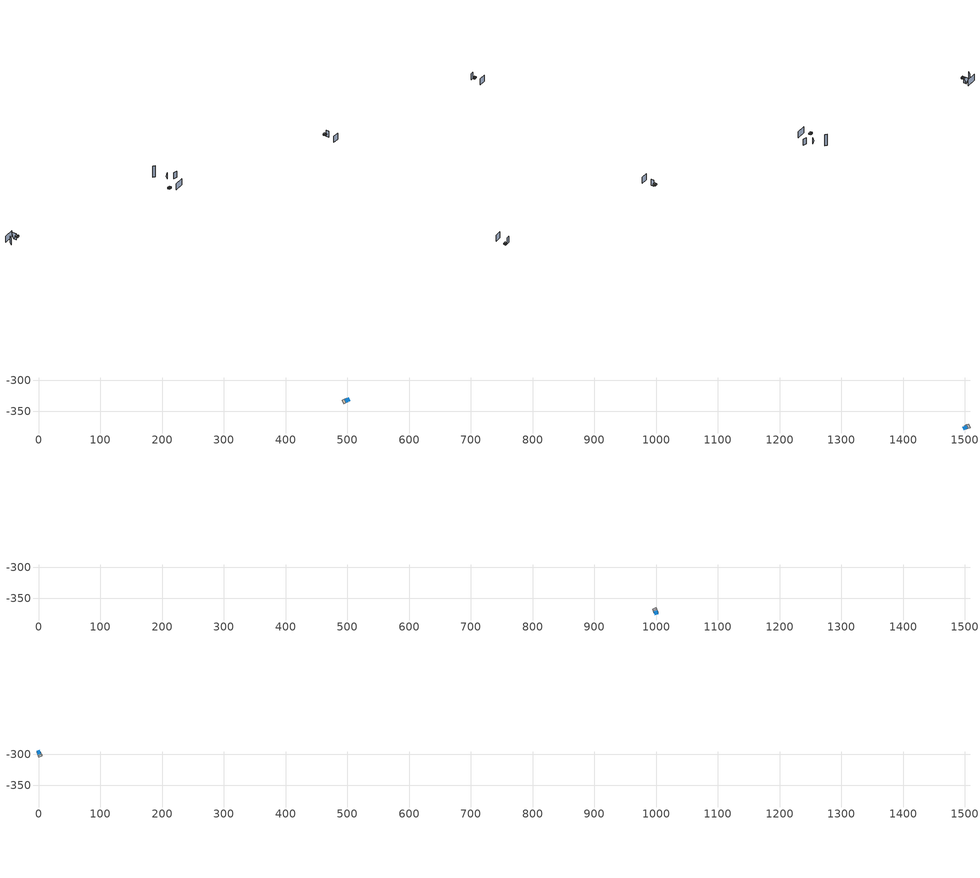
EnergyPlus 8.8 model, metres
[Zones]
1Perim
 floor adiabatic (115mmSandLimeBrick): 501.1,-334.65 496.99,-336.43 494.61,-330.92 498.72,-329.14 z0
 wall outside (U0-5): 501.1,-334.65 498.72,-329.14 z0:4.11
 wall to 1Core (115mmSandLimeBrick): 494.61,-330.92 496.99,-336.43 z0:4.11
 wall adiabatic (115mmSandLimeBrick): 498.72,-329.14 494.61,-330.92 / 496.99,-336.43 501.1,-334.65 z0:4.11
 window (Single): 501.06,-334.56 498.76,-329.23 z0.85:3.4
 ceiling adiabatic (115mmSandLimeBrick): 501.1,-334.65 498.72,-329.14 495.43,-330.56 497.81,-336.07 z4.11
 roof outside (U0-4): 497.81,-336.07 495.43,-330.56 494.61,-330.92 496.99,-336.43 z4.11
1Core
 floor adiabatic (115mmSandLimeBrick): 496.99,-336.43 494.11,-337.67 491.73,-332.16 494.61,-330.92 z0
 wall adiabatic (115mmSandLimeBrick): 494.61,-330.92 491.73,-332.16 494.11,-337.67 496.99,-336.43 z0:4.11
 ceiling adiabatic (115mmSandLimeBrick): 496.99,-336.43 494.61,-330.92 492.3,-331.91 494.68,-337.42 z4.11
 roof outside (U0-4): 494.68,-337.42 492.3,-331.91 491.73,-332.16 494.11,-337.67 z4.11
3Perim
 floor adiabatic (115mmSandLimeBrick): 1498.9,-374.08 1503.01,-372.3 1505.39,-377.81 1501.28,-379.58 z0
 wall outside (U0-5): 1498.9,-374.08 1501.28,-379.58 z0:4.11
 wall to 3Core (115mmSandLimeBrick): 1505.39,-377.81 1503.01,-372.3 z0:4.11
 wall adiabatic (115mmSandLimeBrick): 1501.28,-379.58 1505.39,-377.81 / 1503.01,-372.3 1498.9,-374.08 z0:4.11
 window (Single): 1498.94,-374.17 1501.24,-379.49 z0.85:3.4
 ceiling adiabatic (115mmSandLimeBrick): 1498.9,-374.08 1501.28,-379.58 1504.57,-378.16 1502.19,-372.65 z4.11
 roof outside (U0-4): 1502.19,-372.65 1504.57,-378.16 1505.39,-377.81 1503.01,-372.3 z4.11
3Core
 floor adiabatic (115mmSandLimeBrick): 1503.01,-372.3 1505.89,-371.05 1508.27,-376.56 1505.39,-377.81 z0
 wall adiabatic (115mmSandLimeBrick): 1505.39,-377.81 1508.27,-376.56 1505.89,-371.05 1503.01,-372.3 z0:4.11
 ceiling adiabatic (115mmSandLimeBrick): 1503.01,-372.3 1505.39,-377.81 1507.7,-376.81 1505.32,-371.3 z4.11
 roof outside (U0-4): 1505.32,-371.3 1507.7,-376.81 1508.27,-376.56 1505.89,-371.05 z4.11
2Perim
 floor adiabatic (115mmSandLimeBrick): 997.21,-374.68 995.43,-370.57 1000.94,-368.19 1002.71,-372.3 z4.11
 wall outside (U0-5): 997.21,-374.68 1002.71,-372.3 z4.11:8.23
 wall to 2Core (115mmSandLimeBrick): 1000.94,-368.19 995.43,-370.57 z4.11:8.23
 wall adiabatic (115mmSandLimeBrick): 1002.71,-372.3 1000.94,-368.19 / 995.43,-370.57 997.21,-374.68 z4.11:8.23
 window (Single): 997.3,-374.64 1002.62,-372.34 z4.96:7.52
 ceiling adiabatic (115mmSandLimeBrick): 997.21,-374.68 1002.71,-372.3 1001.29,-369.02 995.79,-371.4 z8.23
 roof outside (U0-4): 995.79,-371.4 1001.29,-369.02 1000.94,-368.19 995.43,-370.57 z8.23
2Core
 floor adiabatic (115mmSandLimeBrick): 995.43,-370.57 994.19,-367.69 999.69,-365.31 1000.94,-368.19 z4.11
 wall adiabatic (115mmSandLimeBrick): 1000.94,-368.19 999.69,-365.31 994.19,-367.69 995.43,-370.57 z4.11:8.23
 ceiling adiabatic (115mmSandLimeBrick): 995.43,-370.57 1000.94,-368.19 999.94,-365.89 994.43,-368.27 z8.23
 roof outside (U0-4): 994.43,-368.27 999.94,-365.89 999.69,-365.31 994.19,-367.69 z8.23
0Perim
 floor adiabatic (115mmSandLimeBrick): 2.79,-295.46 4.57,-299.57 -0.94,-301.95 -2.71,-297.84 z12.34
 wall outside (U0-5): 2.79,-295.46 -2.71,-297.84 z12.34:16.46
 wall to 0Core (115mmSandLimeBrick): -0.94,-301.95 4.57,-299.57 z12.34:16.46
 wall adiabatic (115mmSandLimeBrick): -2.71,-297.84 -0.94,-301.95 / 4.57,-299.57 2.79,-295.46 z12.34:16.46
 window (Single): 2.7,-295.5 -2.62,-297.8 z13.19:15.75
 ceiling adiabatic (115mmSandLimeBrick): 2.79,-295.46 -2.71,-297.84 -1.29,-301.12 4.21,-298.74 z16.46
 roof outside (U0-4): 4.21,-298.74 -1.29,-301.12 -0.94,-301.95 4.57,-299.57 z16.46
0Core
 floor adiabatic (115mmSandLimeBrick): 4.57,-299.57 5.81,-302.45 0.31,-304.83 -0.94,-301.95 z12.34
 wall adiabatic (115mmSandLimeBrick): -0.94,-301.95 0.31,-304.83 5.81,-302.45 4.57,-299.57 z12.34:16.46
 ceiling adiabatic (115mmSandLimeBrick): 4.57,-299.57 -0.94,-301.95 0.06,-304.25 5.57,-301.87 z16.46
 roof outside (U0-4): 5.57,-301.87 0.06,-304.25 0.31,-304.83 5.81,-302.45 z16.46
shading: -28.81,-290.15 -0.28,-277.67 / -22.93,-307.83 -19.24,-298.38 / 535.07,-337.86 507.61,-349.72 / 1019.93,-401.77 1002.11,-409.23 / 1001.38,-372.88 1004.8,-380.78 / 1490.79,-376.16 1498.38,-372.88 / 1516.93,-401.77 1499.11,-409.23 z0:20.57; 532.94,-300.35 543.28,-299.74 z0:20.25; 488.33,-262.2 495.51,-264.31 z0:37.86; 1.46,-296.04,20.57 -1.36,-289.51,0 1.46,-296.04,0; 1.46,-296.04,20.57 -4.18,-282.98,20.57 -1.36,-289.51,0; 517.35,-290.78,0 517.35,-290.78,20.25 514.85,-290.42,9.46
[Site:GroundTemperature:BuildingSurface]
14, 14, 14, 14, 14, 14, 14, 14, 14, 14, 14, 14
[Site:GroundReflectance]
0.2, 0.2, 0.2, 0.2, 0.2, 0.2, 0.2, 0.2, 0.2, 0.2, 0.2, 0.2
[Site:GroundReflectance:SnowModifier]
1, 1
[Building]
Building: North Axis {deg}=0; Terrain=Suburbs; Loads Convergence Tolerance Value=.04; Temperature Convergence Tolerance Value {deltaC}=.4; Solar Distribution=MinimalShadowing; Maximum Number of Warmup Days=25
[Construction]
115mmSandLimeBrick: Plaster_0.005_115mmSandLimeBrick, Sand-Lime Brick_0.08_115mmSandLimeBrick, Plaster_0.08_115mmSandLimeBrick
U0-5: XPS Board_0.01_U0-5, General Concrete_0.2_U0-5
U0-4: XPS Board_0.06_U0-4, General Concrete_0.2_U0-4
Single: Generic Clear Glass 6mm_0.006_Single
[Material] Roughness=Rough; Thermal Absorptance=0.9
Name | Thickness {m} | Conductivity {W/m-K} | Density {kg/m3} | Specific Heat {J/kg-K} | Solar Absorptance | Visible Absorptance
Plaster_0.005_115mmSandLimeBrick | 0.005 | 1 | 2000 | 1130 | 0.6 | 0.6
Sand-Lime Brick_0.08_115mmSandLimeBrick | 0.08 | 0.56 | 1200 | 1000 | 0.6 | 0.6
Plaster_0.08_115mmSandLimeBrick | 0.08 | 1 | 2000 | 1130 | 0.6 | 0.6
XPS Board_0.01_U0-5 | 0.01 | 0.034 | 35 | 1400 | 0.6 | 0.6
General Concrete_0.2_U0-5; General Concrete_0.2_U0-4 | 0.2 | 2 | 2400 | 950 | 0.7 | 0.7
XPS Board_0.06_U0-4 | 0.06 | 0.034 | 35 | 1400 | 0.6 | 0.6
[WindowMaterial:Glazing]
Generic Clear Glass 6mm_0.006_Single: Optical Data Type=SpectralAverage; Window Glass Spectral Data Set=SpectralAverage; Thickness {m}=0.006; Solar Transmittance at Normal Incidence=0.68; Front Side Solar Reflectance at Normal Incidence=0.09; Back Side Solar Reflectance at Normal Incidence=0.1; Visible Transmittance at Normal Incidence=0.81; Front Side Visible Reflectance at Normal Incidence=0.11; Back Side Visible Reflectance at Normal Incidence=0.12; Infrared Transmittance at Normal Incidence=0; Front Side Infrared Hemispherical Emissivity=0.2; Back Side Infrared Hemispherical Emissivity=0.2; Conductivity {W/m-K}=0.9; Dirt Correction Factor for Solar and Visible Transmittance=1
[EnergyManagementSystem:Sensor]
Name | Output:Variable or Output:Meter Index Key | Output:Variable or Output:Meter
OutdoorTemp | Environment | Site Outdoor Air Drybulb Temperature
OutdoorRelHumid | Environment | Site Outdoor Air Relative Humidity
USRNATVENT_0Perim; USRNATVENT_1Perim; USRNATVENT_2Perim; USRNATVENT_3Perim | AllOff | Schedule Value
[Zone] Type=1; Multiplier=1; Zone Inside Convection Algorithm=TARP; Zone Outside Convection Algorithm=DOE-2
Name | Volume {m3} | Floor Area {m2}
0Perim; 1Perim; 2Perim; 3Perim | 110.516 | 26.8631
0Core; 1Core; 2Core; 3Core | 77.5027 | 18.8386
[People] Number of People Schedule=AllOn; Number of People Calculation Method=People/Area; People per Zone Floor Area {person/m2}=0.5; Fraction Radiant=0.3; Sensible Heat Fraction=AUTOCALCULATE; Carbon Dioxide Generation Rate {m3/s-W}=3.82e-08; Enable ASHRAE 55 Comfort Warnings=No; Mean Radiant Temperature Calculation Type=ZoneAveraged; Clothing Insulation Calculation Method=DynamicClothingModelASHRAE55; Thermal Comfort Model 1 Type=AdaptiveASH55
Name | Zone or ZoneList | Activity Level Schedule | Work Efficiency Schedule | Air Velocity Schedule
People 0Perim | 0Perim | 0PerimPeopleActivity | 0PerimWorkEfficiency | 0PerimAirVelocity
People 0Core | 0Core | 0CorePeopleActivity | 0CoreWorkEfficiency | 0CoreAirVelocity
People 1Perim | 1Perim | 1PerimPeopleActivity | 1PerimWorkEfficiency | 1PerimAirVelocity
People 1Core | 1Core | 1CorePeopleActivity | 1CoreWorkEfficiency | 1CoreAirVelocity
People 2Perim | 2Perim | 2PerimPeopleActivity | 2PerimWorkEfficiency | 2PerimAirVelocity
People 2Core | 2Core | 2CorePeopleActivity | 2CoreWorkEfficiency | 2CoreAirVelocity
People 3Perim | 3Perim | 3PerimPeopleActivity | 3PerimWorkEfficiency | 3PerimAirVelocity
People 3Core | 3Core | 3CorePeopleActivity | 3CoreWorkEfficiency | 3CoreAirVelocity
[ElectricEquipment] Schedule=AllOn; Design Level Calculation Method=Watts/Area; Watts per Zone Floor Area {W/m2}=35; Fraction Latent=0; Fraction Radiant=.2; Fraction Lost=0
Name | Zone or ZoneList
0Perim Equipment 1 | 0Perim
0Core Equipment 1 | 0Core
1Perim Equipment 1 | 1Perim
1Core Equipment 1 | 1Core
2Perim Equipment 1 | 2Perim
2Core Equipment 1 | 2Core
3Perim Equipment 1 | 3Perim
3Core Equipment 1 | 3Core
[Lights] Schedule=AllOn; Design Level Calculation Method=Watts/Area; Watts per Zone Floor Area {W/m2}=15; Return Air Fraction=0; Fraction Radiant=.42; Fraction Visible=.18; Fraction Replaceable=1
Name | Zone or ZoneList
0Perim General lighting | 0Perim
0Core General lighting | 0Core
1Perim General lighting | 1Perim
1Core General lighting | 1Core
2Perim General lighting | 2Perim
2Core General lighting | 2Core
3Perim General lighting | 3Perim
3Core General lighting | 3Core
[ZoneControl:Thermostat]
Name | Zone or ZoneList | Control Type Schedule | Control 1
0Perim Thermostat | 0Perim | 0PerimZoneControlTypeSched | Dual Setpoint - Zone 0Perim
0Core Thermostat | 0Core | 0CoreZoneControlTypeSched | Dual Setpoint - Zone 0Core
1Perim Thermostat | 1Perim | 1PerimZoneControlTypeSched | Dual Setpoint - Zone 1Perim
1Core Thermostat | 1Core | 1CoreZoneControlTypeSched | Dual Setpoint - Zone 1Core
2Perim Thermostat | 2Perim | 2PerimZoneControlTypeSched | Dual Setpoint - Zone 2Perim
2Core Thermostat | 2Core | 2CoreZoneControlTypeSched | Dual Setpoint - Zone 2Core
3Perim Thermostat | 3Perim | 3PerimZoneControlTypeSched | Dual Setpoint - Zone 3Perim
3Core Thermostat | 3Core | 3CoreZoneControlTypeSched | Dual Setpoint - Zone 3Core
[ThermostatSetpoint:DualSetpoint]
Name | Heating Setpoint Temperature Schedule | Cooling Setpoint Temperature Schedule
Dual Setpoint - Zone 0Perim | 0PerimHeating_SP_Sch | 0PerimCooling_SP_Sch
Dual Setpoint - Zone 0Core | 0CoreHeating_SP_Sch | 0CoreCooling_SP_Sch
Dual Setpoint - Zone 1Perim | 1PerimHeating_SP_Sch | 1PerimCooling_SP_Sch
Dual Setpoint - Zone 1Core | 1CoreHeating_SP_Sch | 1CoreCooling_SP_Sch
Dual Setpoint - Zone 2Perim | 2PerimHeating_SP_Sch | 2PerimCooling_SP_Sch
Dual Setpoint - Zone 2Core | 2CoreHeating_SP_Sch | 2CoreCooling_SP_Sch
Dual Setpoint - Zone 3Perim | 3PerimHeating_SP_Sch | 3PerimCooling_SP_Sch
Dual Setpoint - Zone 3Core | 3CoreHeating_SP_Sch | 3CoreCooling_SP_Sch
[Zone equipment]
0Perim: 0Perim Ideal Loads Air
0Core: 0Core Ideal Loads Air
1Perim: 1Perim Ideal Loads Air
1Core: 1Core Ideal Loads Air
2Perim: 2Perim Ideal Loads Air
2Core: 2Core Ideal Loads Air
3Perim: 3Perim Ideal Loads Air
3Core: 3Core Ideal Loads Air
[ZoneHVAC:IdealLoadsAirSystem] Maximum Heating Supply Air Temperature {C}=30; Minimum Cooling Supply Air Temperature {C}=18; Maximum Heating Supply Air Humidity Ratio {kgWater/kgDryAir}=0.01; Minimum Cooling Supply Air Humidity Ratio {kgWater/kgDryAir}=0.008; Heating Limit=NoLimit; Maximum Heating Air Flow Rate {m3/s}=100; Cooling Limit=NoLimit; Maximum Cooling Air Flow Rate {m3/s}=100; Heating Availability Schedule=AllOn; Cooling Availability Schedule=AllOn; Dehumidification Control Type=None; Humidification Control Type=None; Demand Controlled Ventilation Type=OccupancySchedule; Outdoor Air Economizer Type=NoEconomizer; Heat Recovery Type=None; Sensible Heat Recovery Effectiveness=0.7; Latent Heat Recovery Effectiveness=0.65
Name | Design Specification Outdoor Air Object
0Perim Ideal Loads Air | 0PerimMinFreshAir
0Core Ideal Loads Air | 0CoreMinFreshAir
1Perim Ideal Loads Air | 1PerimMinFreshAir
1Core Ideal Loads Air | 1CoreMinFreshAir
2Perim Ideal Loads Air | 2PerimMinFreshAir
2Core Ideal Loads Air | 2CoreMinFreshAir
3Perim Ideal Loads Air | 3PerimMinFreshAir
3Core Ideal Loads Air | 3CoreMinFreshAir
[DesignSpecification:OutdoorAir] Outdoor Air Method=Sum; Outdoor Air Flow per Person {m3/s-person}=0.002; Outdoor Air Flow per Zone Floor Area {m3/s-m2}=0.002; Outdoor Air Schedule=AllOn
0PerimMinFreshAir; 0CoreMinFreshAir; 1PerimMinFreshAir; 1CoreMinFreshAir; 2PerimMinFreshAir; 2CoreMinFreshAir; 3PerimMinFreshAir; 3CoreMinFreshAir
[ZoneVentilation:DesignFlowRate] Schedule=AllOn; Design Flow Rate Calculation Method=AirChanges/Hour; Air Changes per Hour {1/hr}=0; Ventilation Type=NATURAL; Fan Pressure Rise {Pa}=0; Fan Total Efficiency=1; Constant Term Coefficient=1; Temperature Term Coefficient=0; Velocity Term Coefficient=0; Velocity Squared Term Coefficient=0; Minimum Indoor Temperature {C}=18; Delta Temperature {deltaC}=1; Maximum Wind Speed {m/s}=40
Name | Zone or ZoneList
0Perim ScheduledVent | 0Perim
1Perim ScheduledVent | 1Perim
2Perim ScheduledVent | 2Perim
3Perim ScheduledVent | 3Perim
[EnergyManagementSystem:Actuator] Actuated Component Type=Schedule:Constant; Actuated Component Control Type=Schedule Value
Name | Actuated Component Unique
NATVENT_AVAIL_SCHED_ACTUATOR_0Perim | NATVENT_AVAIL_SCHED_0Perim
NATVENT_AVAIL_SCHED_ACTUATOR_1Perim | NATVENT_AVAIL_SCHED_1Perim
NATVENT_AVAIL_SCHED_ACTUATOR_2Perim | NATVENT_AVAIL_SCHED_2Perim
NATVENT_AVAIL_SCHED_ACTUATOR_3Perim | NATVENT_AVAIL_SCHED_3Perim
[EnergyManagementSystem:ProgramCallingManager]
My 0Perim_Setpoint_Schedule_Calculator_Example: BeginTimestepBeforePredictor; 0Perim_ErlEnforceBinary
My 1Perim_Setpoint_Schedule_Calculator_Example: BeginTimestepBeforePredictor; 1Perim_ErlEnforceBinary
My 2Perim_Setpoint_Schedule_Calculator_Example: BeginTimestepBeforePredictor; 2Perim_ErlEnforceBinary
My 3Perim_Setpoint_Schedule_Calculator_Example: BeginTimestepBeforePredictor; 3Perim_ErlEnforceBinary
[EnergyManagementSystem:Program]
0Perim_ErlEnforceBinary: IF (USRNATVENT_0Perim > 0); Set NATVENT_AVAIL_SCHED_ACTUATOR_0Perim = 1; ELSE; Set NATVENT_AVAIL_SCHED_ACTUATOR_0Perim = 0; ENDIF
1Perim_ErlEnforceBinary: IF (USRNATVENT_1Perim > 0); Set NATVENT_AVAIL_SCHED_ACTUATOR_1Perim = 1; ELSE; Set NATVENT_AVAIL_SCHED_ACTUATOR_1Perim = 0; ENDIF
2Perim_ErlEnforceBinary: IF (USRNATVENT_2Perim > 0); Set NATVENT_AVAIL_SCHED_ACTUATOR_2Perim = 1; ELSE; Set NATVENT_AVAIL_SCHED_ACTUATOR_2Perim = 0; ENDIF
3Perim_ErlEnforceBinary: IF (USRNATVENT_3Perim > 0); Set NATVENT_AVAIL_SCHED_ACTUATOR_3Perim = 1; ELSE; Set NATVENT_AVAIL_SCHED_ACTUATOR_3Perim = 0; ENDIF
[ZoneVentilation:WindandStackOpenArea] Opening Area {m2}=11.8484; Opening Effectiveness=0; Effective Angle {deg}=0; Height Difference {m}=0.638386; Discharge Coefficient for Opening=0.6; Minimum Indoor Temperature {C}=24; Maximum Indoor Temperature {C}=100; Delta Temperature {deltaC}=1; Minimum Outdoor Temperature {C}=22; Maximum Outdoor Temperature {C}=26; Maximum Wind Speed {m/s}=40
Name | Zone | Opening Area Fraction Schedule
0PerimNatVent_Buoy | 0Perim | NATVENT_AVAIL_SCHED_0Perim
1PerimNatVent_Buoy | 1Perim | NATVENT_AVAIL_SCHED_1Perim
2PerimNatVent_Buoy | 2Perim | NATVENT_AVAIL_SCHED_2Perim
3PerimNatVent_Buoy | 3Perim | NATVENT_AVAIL_SCHED_3Perim
[ZoneInfiltration:DesignFlowRate] Schedule=On; Design Flow Rate Calculation Method=AirChanges/Hour; Air Changes per Hour {1/hr}=2; Constant Term Coefficient=1; Temperature Term Coefficient=0; Velocity Term Coefficient=0; Velocity Squared Term Coefficient=0
Name | Zone or ZoneList
0PerimInfiltration | 0Perim
1PerimInfiltration | 1Perim
2PerimInfiltration | 2Perim
3PerimInfiltration | 3Perim
[WaterUse:Equipment]
Name | Peak Flow Rate {m3/s} | Flow Rate Fraction Schedule | Target Temperature Schedule | Hot Water Supply Temperature Schedule | Cold Water Supply Temperature Schedule
DHW 0Perim | 0 | equipOffice | DHW Supply Temperature 0Perim | DHW Supply Temperature 0Perim | DHW Mains Temperature 0Perim
DHW 0Core | 1.56988e-05 | 60HrWk | DHW Supply Temperature 0Core | DHW Supply Temperature 0Core | DHW Mains Temperature 0Core
DHW 1Perim | 0 | equipOffice | DHW Supply Temperature 1Perim | DHW Supply Temperature 1Perim | DHW Mains Temperature 1Perim
DHW 1Core | 1.56988e-05 | 60HrWk | DHW Supply Temperature 1Core | DHW Supply Temperature 1Core | DHW Mains Temperature 1Core
DHW 2Perim | 0 | equipOffice | DHW Supply Temperature 2Perim | DHW Supply Temperature 2Perim | DHW Mains Temperature 2Perim
DHW 2Core | 1.56988e-05 | 60HrWk | DHW Supply Temperature 2Core | DHW Supply Temperature 2Core | DHW Mains Temperature 2Core
DHW 3Perim | 0 | equipOffice | DHW Supply Temperature 3Perim | DHW Supply Temperature 3Perim | DHW Mains Temperature 3Perim
DHW 3Core | 1.56988e-05 | 60HrWk | DHW Supply Temperature 3Core | DHW Supply Temperature 3Core | DHW Mains Temperature 3Core
[Schedule:Constant]
On: On/Off, 1
0PerimPeopleActivity; 0CorePeopleActivity; 1PerimPeopleActivity; 1CorePeopleActivity; 2PerimPeopleActivity; 2CorePeopleActivity; 3PerimPeopleActivity; 3CorePeopleActivity: Any Number, 125.28
0PerimAirVelocity; 0CoreAirVelocity; 1PerimAirVelocity; 1CoreAirVelocity; 2PerimAirVelocity; 2CoreAirVelocity; 3PerimAirVelocity; 3CoreAirVelocity: Any Number, 0.2
0PerimWorkEfficiency; 0CoreWorkEfficiency; 1PerimWorkEfficiency; 1CoreWorkEfficiency; 2PerimWorkEfficiency; 2CoreWorkEfficiency; 3PerimWorkEfficiency; 3CoreWorkEfficiency: Any Number, 0
0PerimHeating_SP_Sch; 0PerimCooling_SP_Sch; 0CoreHeating_SP_Sch; 0CoreCooling_SP_Sch; 1PerimHeating_SP_Sch; 1PerimCooling_SP_Sch; 1CoreHeating_SP_Sch; 1CoreCooling_SP_Sch; 2PerimHeating_SP_Sch; 2PerimCooling_SP_Sch; 2CoreHeating_SP_Sch; 2CoreCooling_SP_Sch; 3PerimHeating_SP_Sch; 3PerimCooling_SP_Sch; 3CoreHeating_SP_Sch; 3CoreCooling_SP_Sch: Temperature, 24
0PerimZoneControlTypeSched; 0CoreZoneControlTypeSched; 1PerimZoneControlTypeSched; 1CoreZoneControlTypeSched; 2PerimZoneControlTypeSched; 2CoreZoneControlTypeSched; 3PerimZoneControlTypeSched; 3CoreZoneControlTypeSched: Any Number, 4
NATVENT_AVAIL_SCHED_0Perim; NATVENT_AVAIL_SCHED_1Perim; NATVENT_AVAIL_SCHED_2Perim; NATVENT_AVAIL_SCHED_3Perim: Fraction, 1
DHW Supply Temperature 0Perim; DHW Supply Temperature 0Core; DHW Supply Temperature 1Perim; DHW Supply Temperature 1Core; DHW Supply Temperature 2Perim; DHW Supply Temperature 2Core; DHW Supply Temperature 3Perim; DHW Supply Temperature 3Core: Temperature, 65
DHW Mains Temperature 0Perim; DHW Mains Temperature 0Core; DHW Mains Temperature 1Perim; DHW Mains Temperature 1Core; DHW Mains Temperature 2Perim; DHW Mains Temperature 2Core; DHW Mains Temperature 3Perim; DHW Mains Temperature 3Core: Temperature, 10
[Schedule:Year]
AllOn: AllOn, 1, 1, 12, 31
equipOffice: equipOffice, 1, 1, 12, 31
AllOff: AllOff, 1, 1, 12, 31
60HrWk: 60HrWk, 1, 1, 12, 31
[Schedule:Week:Daily]
AllOn: AllOn, AllOn, AllOn, AllOn, AllOn, AllOn, AllOn, AllOn, AllOn, AllOn, AllOn, AllOn
equipOffice: equipOfficeWeekEnd, equipOffice, equipOffice, equipOffice, equipOffice, equipOffice, equipOfficeWeekEnd, equipOfficeWeekEnd, equipOffice, equipOffice, equipOffice, equipOffice
AllOff: AllOff, AllOff, AllOff, AllOff, AllOff, AllOff, AllOff, AllOff, AllOff, AllOff, AllOff, AllOff
60HrWk: 60HrWkDay, 60HrWkDay, 60HrWkDay, 60HrWkDay, 60HrWkDay, 60HrWkDay, 60HrWkDay, 60HrWkDay, 60HrWkDay, 60HrWkDay, 60HrWkDay, 60HrWkDay
[Schedule:Day:Hourly]
AllOn: 1, 1, 1, 1, 1, 1, 1, 1, 1, 1, 1, 1, 1, 1, 1, 1, 1, 1, 1, 1, 1, 1, 1, 1
equipOffice; equipOfficeWeekEnd: 0.1, 0.1, 0.1, 0.1, 0.1, 0.1, 0.1, 0.2, 0.4, 0.6, 0.8, 0.8, 0.4, 0.6, 0.8, 0.8, 0.4, 0.2, 0.1, 0.1, 0.1, 0.1, 0.1, 0.1
AllOff: 0, 0, 0, 0, 0, 0, 0, 0, 0, 0, 0, 0, 0, 0, 0, 0, 0, 0, 0, 0, 0, 0, 0, 0
60HrWkDay: 0.2, 0.2, 0.2, 0.2, 0.2, 0.2, 0.2, 0.4, 0.8, 0.8, 1, 1, 0.8, 1, 1, 1, 0.8, 0.4, 0.2, 0.2, 0.2, 0.2, 0.2, 0.2
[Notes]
----  This file was generated with Archsim v.4.0.2.17
-------------------------ERL SENSORS--------------------------
115mmSandLimeBrick GasType: Partition
